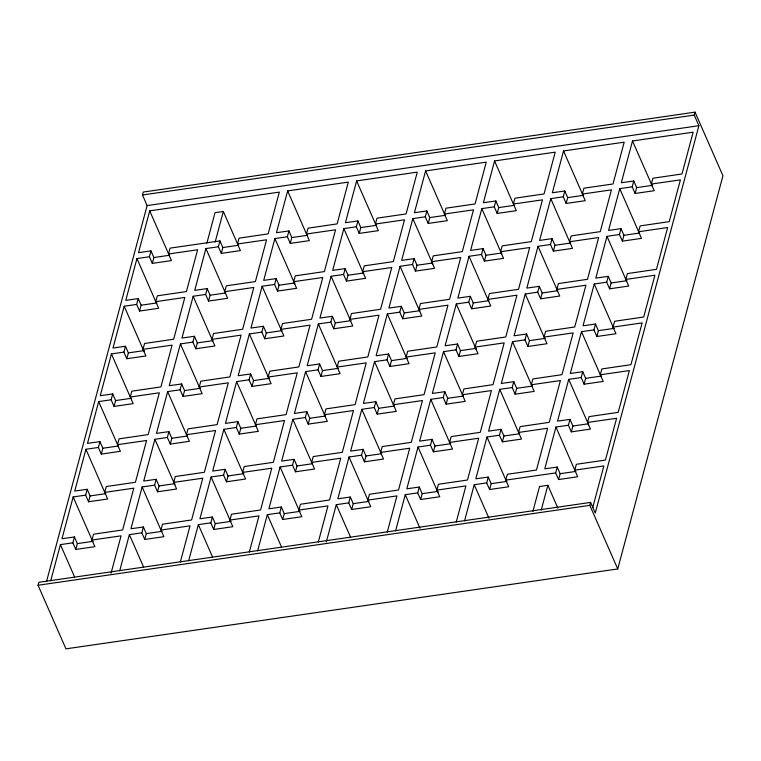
<?xml version="1.0" encoding="UTF-8"?>
<svg xmlns="http://www.w3.org/2000/svg" width="761" height="761" viewBox="0 0 761 761"><rect width="100%" height="100%" fill="white"/><g stroke="black" fill="none" stroke-linecap="round" stroke-linejoin="round"><path stroke-width="1.14" d="M695.031 112.152L722.95 175.753L617.742 568.952L65.969 648.848L38.05 585.247L38.84 582.298L590.612 502.403L595.264 513.009L698.893 125.698L694.241 115.092L695.031 112.152L143.258 192.048L142.469 194.987L147.12 205.594L46.554 581.442M50.73 580.767L60.404 544.619L72.866 542.821L74.435 536.971L61.974 538.74L73.161 496.943L85.622 495.135L87.192 489.294L74.74 491.054L85.917 449.266L98.378 447.458L99.948 441.618L87.496 443.378L98.673 401.589L111.144 399.782L112.704 393.941L100.252 395.701L111.429 353.913L123.9 352.105L125.46 346.265L113.008 348.024L124.186 306.226L136.657 304.429L138.217 298.578L125.765 300.348L136.951 258.55L149.413 256.752L150.973 250.902L138.521 252.671L149.708 210.873L279.335 192.105L268.157 233.893L239.059 238.145L237.499 243.996L240.4 250.616L221.289 253.384L218.378 246.764L219.948 240.914L170.084 248.134L168.523 253.984L171.434 260.604L152.324 263.373L149.413 256.752M98.378 447.458L101.289 454.089L120.4 451.321L117.498 444.69L146.578 440.486L135.401 482.274L106.302 486.526L104.742 492.377L133.822 488.162L122.635 529.951L93.546 534.203L91.976 540.053L94.887 546.674L75.777 549.442L77.337 543.601L74.435 536.971M85.917 449.266L107.643 498.997L88.533 501.765L90.093 495.925L87.192 489.294M101.289 454.089L102.859 448.239L99.948 441.618M111.429 353.913L133.156 403.644L114.045 406.412L115.615 400.562L112.704 393.941M168.523 253.984L197.613 249.77L186.426 291.558L157.327 295.82L155.767 301.66L184.847 297.446L173.67 339.235L144.571 343.496L143.011 349.337L145.922 355.958L126.802 358.726L128.371 352.885L125.46 346.265M136.951 258.55L158.678 308.281L139.567 311.049L141.127 305.209L138.217 298.578M152.324 263.373L153.884 257.532L150.973 250.902M117.498 444.69L119.058 438.85L148.157 434.598L159.334 392.8L130.255 397.014L131.815 391.173L160.913 386.921L172.091 345.123L143.011 349.337M111.087 573.109L121.066 535.839L91.976 540.053M206.859 243.187L215.021 212.69L223.325 211.491L237.651 244.11M119.705 570.779L129.37 534.631L141.841 532.833L143.401 526.983L130.949 528.752L142.136 486.954L154.597 485.157L156.157 479.306L143.705 481.076L154.892 439.278L167.353 437.47L168.913 431.63L156.462 433.39L167.648 391.601L180.11 389.794L181.679 383.953L169.218 385.713L180.405 343.924L192.866 342.117L194.436 336.276L181.974 338.036L193.161 296.248L205.622 294.44L207.192 288.6L194.74 290.36L205.917 248.562L218.378 246.764M215.173 241.988L223.325 211.491M142.136 486.954L163.862 536.686L144.752 539.454L146.312 533.613L143.401 526.983M180.11 389.794L183.021 396.424L202.131 393.656L199.22 387.026L228.31 382.821L217.123 424.609L188.034 428.862L186.464 434.702L215.553 430.498L204.367 472.286L175.277 476.538L173.708 482.388L176.619 489.009L157.508 491.777L159.068 485.937L156.157 479.306M167.648 391.601L189.375 441.332L170.264 444.101L171.824 438.26L168.913 431.63M183.021 396.424L184.581 390.574L181.679 383.953M193.161 296.248L214.887 345.979L195.777 348.747L197.337 342.897L194.436 336.276M237.499 243.996L266.578 239.782L255.401 281.57L226.302 285.832L224.742 291.672L227.644 298.293L208.533 301.061L210.093 295.22L207.192 288.6M221.289 253.384L222.859 247.544L219.948 240.914M199.22 387.026L200.79 381.185L229.879 376.933L241.066 335.135L211.977 339.349L213.546 333.508L242.645 329.256L253.822 287.458L224.742 291.672M180.367 561.999L190.041 525.851L160.952 530.065L162.512 524.224L191.61 519.963L202.797 478.174L173.708 482.388M188.671 560.79L198.345 524.652L210.807 522.845L212.376 517.004L199.924 518.764L211.101 476.966L223.572 475.168L225.132 469.318L212.68 471.088L223.858 429.29L236.329 427.492L237.889 421.642L225.437 423.401L236.614 381.613L249.085 379.806L250.645 373.965L238.193 375.725L249.38 333.936L261.841 332.129L263.401 326.288L250.949 328.048L262.136 286.26L274.597 284.452L276.157 278.612L263.706 280.371L274.892 238.583L287.354 236.776L288.914 230.935L276.462 232.695L287.648 190.897L348.31 182.117L337.123 223.905L308.034 228.167L306.464 234.008L335.553 229.793L324.367 271.591L295.278 275.843L293.708 281.684L296.619 288.314L277.508 291.083L274.597 284.452M236.329 427.492L239.23 434.112L258.35 431.344L255.439 424.724L284.519 420.51L273.342 462.298L244.243 466.55L242.683 472.4L271.763 468.186L260.585 509.975L231.487 514.236L229.927 520.077L232.828 526.698L213.717 529.466L215.287 523.625L212.376 517.004M223.858 429.29L245.584 479.021L226.474 481.789L228.043 475.948L225.132 469.318M239.23 434.112L240.799 428.272L237.889 421.642M293.708 281.684L322.797 277.47L311.61 319.268L282.512 323.52L280.952 329.361L310.041 325.156L298.854 366.945L269.755 371.197L268.195 377.037L271.106 383.668L251.996 386.436L253.556 380.595L250.645 373.965M262.136 286.26L283.863 335.991L264.752 338.759L266.312 332.909L263.401 326.288M277.508 291.083L279.068 285.232L276.157 278.612M287.648 190.897L309.375 240.628L290.264 243.396L291.824 237.556L288.914 230.935M255.439 424.724L256.999 418.873L286.098 414.621L297.275 372.833L268.195 377.037M249.332 552.01L259.006 515.863L229.927 520.077M257.646 550.802L267.32 514.664L279.782 512.857L281.342 507.016L268.89 508.776L280.077 466.988L292.538 465.18L294.107 459.34L281.646 461.099L292.833 419.301L305.294 417.504L306.864 411.653L294.402 413.423L305.589 371.625L318.05 369.817L319.62 363.977L307.168 365.737L318.345 323.948L330.807 322.141L332.376 316.3L319.924 318.06L331.102 276.272L343.572 274.464L345.133 268.623L332.681 270.383L343.858 228.595L356.329 226.788L357.889 220.947L345.437 222.707L356.614 180.918L417.285 172.129L406.098 213.927L376.999 218.179L375.439 224.019L378.35 230.65L359.23 233.408L356.329 226.788M305.294 417.504L308.205 424.124L327.316 421.356L324.405 414.735L353.494 410.521L342.307 452.31L313.218 456.571L311.649 462.412L340.738 458.198L329.551 499.996L300.462 504.248L298.892 510.089L301.803 516.719L282.692 519.478L284.253 513.637L281.342 507.016M292.833 419.301L314.559 469.033L295.449 471.801L297.009 465.96L294.107 459.34M308.205 424.124L309.765 418.284L306.864 411.653M318.345 323.948L340.072 373.68L320.961 376.448L322.521 370.607L319.62 363.977M375.439 224.019L404.519 219.805L393.342 261.603L364.243 265.855L362.683 271.696L391.763 267.482L380.586 309.28L351.487 313.532L349.927 319.373L352.828 326.003L333.718 328.771L335.287 322.921L332.376 316.3M343.858 228.595L365.594 278.326L346.474 281.094L348.043 275.244L345.133 268.623M359.23 233.408L360.8 227.568L357.889 220.947M324.405 414.735L325.974 408.885L355.073 404.633L366.25 362.845L337.171 367.059L338.731 361.209L367.829 356.957L379.007 315.168L349.927 319.373M318.307 542.022L327.981 505.875L298.892 510.089M326.317 541.946L336.286 504.676L348.757 502.869L350.317 497.028L337.865 498.788L349.042 457L361.513 455.192L363.073 449.351L350.621 451.111L361.808 409.323L374.269 407.515L375.829 401.665L363.377 403.435L374.564 361.637L387.026 359.839L388.586 353.989L376.134 355.758L387.32 313.96L399.782 312.153L401.342 306.312L388.89 308.072L400.077 266.283L412.538 264.476L414.108 258.635L401.646 260.395L412.833 218.607L425.294 216.799L426.864 210.959L414.412 212.719L425.589 170.93L486.25 162.141L475.073 203.938L445.975 208.191L444.414 214.031L447.316 220.661L428.205 223.43L425.294 216.799M349.042 457L370.778 506.731L351.658 509.499L353.228 503.649L350.317 497.028M387.026 359.839L389.936 366.46L409.047 363.691L406.136 357.071L435.225 352.857L424.039 394.645L394.94 398.907L393.38 404.747L422.469 400.533L411.282 442.331L382.184 446.583L380.624 452.424L383.534 459.054L364.414 461.813L365.984 455.972L363.073 449.351M374.564 361.637L396.291 411.368L377.18 414.136L378.74 408.296L375.829 401.665M389.936 366.46L391.496 360.619L388.586 353.989M400.077 266.283L421.803 316.015L402.693 318.783L404.253 312.942L401.342 306.312M444.414 214.031L473.494 209.817L462.308 251.615L433.218 255.867L431.649 261.708L434.56 268.338L415.449 271.106L417.009 265.256L414.108 258.635M428.205 223.43L429.765 217.579L426.864 210.959M406.136 357.071L407.706 351.221L436.795 346.968L447.982 305.18L418.892 309.394L420.462 303.544L449.551 299.292L460.738 257.503L431.649 261.708M387.282 532.034L396.947 495.887L367.867 500.101L369.427 494.26L398.526 490.008L409.703 448.21L380.624 452.424M395.587 530.836L405.261 494.688L417.722 492.881L419.292 487.04L406.831 488.8L418.017 447.011L430.479 445.204L432.048 439.363L419.596 441.123L430.774 399.335L443.235 397.527L444.805 391.687L432.353 393.447L443.53 351.649L456.001 349.851L457.561 344.001L445.109 345.77L456.286 303.972L468.757 302.174L470.317 296.324L457.865 298.093L469.042 256.295L481.513 254.488L483.073 248.647L470.621 250.407L481.808 208.619L494.27 206.811L495.83 200.971L483.378 202.73L494.564 160.942L555.226 152.152L544.039 193.95L514.94 198.202L513.38 204.043L542.469 199.839L531.283 241.627L502.184 245.879L500.624 251.72L503.535 258.35L484.424 261.118L481.513 254.488M443.235 397.527L446.146 404.148L465.256 401.38L462.355 394.759L491.435 390.545L480.258 432.343L451.159 436.595L449.599 442.436L478.679 438.222L467.492 480.02L438.403 484.272L436.833 490.113L439.744 496.743L420.633 499.511L422.193 493.661L419.292 487.04M430.774 399.335L452.5 449.066L433.39 451.834L434.95 445.984L432.048 439.363M446.146 404.148L447.715 398.307L444.805 391.687M500.624 251.72L529.704 247.515L518.526 289.304L489.428 293.556L487.868 299.406L516.947 295.192L505.77 336.98L476.671 341.232L475.111 347.083L478.022 353.703L458.902 356.471L460.472 350.631L457.561 344.001M469.042 256.295L490.778 306.027L471.658 308.795L473.228 302.954L470.317 296.324M484.424 261.118L485.984 255.277L483.073 248.647M494.564 160.942L516.291 210.673L497.18 213.441L498.74 207.591L495.83 200.971M462.355 394.759L463.915 388.919L493.014 384.657L504.191 342.869L475.111 347.083M456.248 522.046L465.922 485.908L436.833 490.113M464.562 520.847L474.227 484.7L486.698 482.893L488.258 477.052L475.806 478.812L486.992 437.023L499.454 435.216L501.014 429.375L488.562 431.135L499.749 389.347L512.21 387.539L513.77 381.699L501.318 383.458L512.505 341.67L524.966 339.863L526.536 334.022L514.075 335.782L525.261 293.984L537.723 292.186L539.292 286.336L526.84 288.105L538.017 246.307L550.479 244.509L552.048 238.659L539.597 240.419L550.774 198.631L563.245 196.823L564.805 190.982L552.353 192.742L563.53 150.954L624.191 142.174L613.014 183.962L583.915 188.214L582.355 194.055L585.257 200.685L566.146 203.453L563.245 196.823M512.21 387.539L515.121 394.169L534.232 391.401L531.321 384.771L560.41 380.557L549.223 422.355L520.134 426.607L518.564 432.448L547.654 428.243L536.467 470.032L507.368 474.284L505.808 480.124L508.719 486.755L489.608 489.523L491.168 483.682L488.258 477.052M499.749 389.347L521.475 439.078L502.365 441.846L503.925 435.996L501.014 429.375M515.121 394.169L516.681 388.319L513.77 381.699M525.261 293.984L546.988 343.715L527.877 346.483L529.437 340.643L526.536 334.022M582.355 194.055L611.435 189.85L600.258 231.639L571.159 235.891L569.599 241.741L598.679 237.527L587.502 279.316L558.403 283.568L556.833 289.418L559.744 296.039L540.633 298.807L542.193 292.966L539.292 286.336M550.774 198.631L572.5 248.362L553.39 251.13L554.959 245.289L552.048 238.659M566.146 203.453L567.716 197.613L564.805 190.982M531.321 384.771L532.89 378.93L561.979 374.678L573.166 332.88L544.077 337.094L545.647 331.254L574.736 326.992L585.922 285.204L556.833 289.418M532.9 511.363L539.549 486.517L547.853 485.318L557.88 508.148M555.958 427.035L544.781 468.824L557.233 467.064L560.144 473.694L558.574 479.535L577.685 476.767L555.958 427.035L568.429 425.228L569.989 419.387L557.537 421.147L568.714 379.359L581.185 377.551L582.745 371.71L570.293 373.47L581.471 331.682L593.941 329.874L595.502 324.034L583.05 325.794L594.236 284.005L606.698 282.198L608.258 276.357L595.806 278.117L606.993 236.319L619.454 234.521L621.014 228.671L608.562 230.44L619.749 188.642L632.21 186.835L633.77 180.994L621.318 182.754L632.505 140.966L693.166 132.186L681.98 173.974L652.89 178.226L651.321 184.076L654.232 190.697L635.121 193.465L632.21 186.835M541.204 510.165L547.853 485.318M558.574 479.535L555.663 472.914L557.233 467.064M593.941 329.874L596.852 336.495L615.963 333.737L613.052 327.106L642.132 322.892L630.955 364.69L601.856 368.942L600.296 374.783L629.376 370.578L618.198 412.367L589.1 416.619L587.54 422.46L590.45 429.09L571.33 431.858L572.9 426.017L569.989 419.387M581.471 331.682L603.207 381.413L584.087 384.181L585.656 378.331L582.745 371.71M596.852 336.495L598.412 330.655L595.502 324.034M606.993 236.319L628.719 286.05L609.609 288.819L611.169 282.978L608.258 276.357M651.321 184.076L680.41 179.862L669.223 221.651L640.134 225.903L638.565 231.753L641.475 238.374L622.365 241.142L623.925 235.301L621.014 228.671M635.121 193.465L636.681 187.625L633.77 180.994M613.052 327.106L614.612 321.266L643.711 317.014L654.898 275.216L625.808 279.43L627.368 273.589L656.467 269.327L667.654 227.539L638.565 231.753M617.742 568.952L589.823 505.352L590.612 502.403M592.686 507.72L603.863 465.932L574.783 470.146L576.343 464.296L605.442 460.044L616.619 418.255L587.54 422.46M142.469 194.987L694.241 115.092M147.12 205.594L698.893 125.698M153.884 257.532L169.627 255.249M222.859 247.544L238.593 245.261M291.824 237.556L307.568 235.273M360.8 227.568L376.533 225.294M429.765 217.579L445.508 215.306M498.74 207.591L514.484 205.318M567.716 197.613L583.449 195.33M636.681 187.625L652.424 185.342M141.127 305.209L156.871 302.926M210.093 295.22L225.836 292.937M279.068 285.232L294.811 282.959M348.043 275.244L363.777 272.971M417.009 265.256L432.752 262.983M485.984 255.277L501.727 252.994M554.959 245.289L570.693 243.006M623.925 235.301L639.668 233.018M128.371 352.885L144.105 350.612M197.337 342.897L213.08 340.624M266.312 332.909L282.055 330.635M335.287 322.921L351.021 320.647M404.253 312.942L419.996 310.659M473.228 302.954L488.962 300.671M542.193 292.966L557.937 290.683M611.169 282.978L626.912 280.695M115.615 400.562L131.349 398.288M184.581 390.574L200.324 388.3M253.556 380.595L269.299 378.312M322.521 370.607L338.265 368.324M391.496 360.619L407.24 358.336M460.472 350.631L476.205 348.348M529.437 340.643L545.18 338.36M598.412 330.655L614.156 328.381M102.859 448.239L118.592 445.965M171.824 438.26L187.567 435.977M240.799 428.272L256.533 425.989M309.765 418.284L325.508 416.001M378.74 408.296L394.483 406.013M447.715 398.307L463.449 396.034M516.681 388.319L532.424 386.046M585.656 378.331L601.39 376.058M90.093 495.925L105.836 493.642M159.068 485.937L174.811 483.654M228.043 475.948L243.777 473.665M297.009 465.96L312.752 463.677M365.984 455.972L381.727 453.699M434.95 445.984L450.693 443.711M503.925 435.996L519.668 433.722M572.9 426.017L588.634 423.734M505.808 480.124L555.663 472.914M77.337 543.601L93.08 541.318M146.312 533.613L162.055 531.33M215.287 523.625L231.021 521.342M284.253 513.637L299.996 511.363M353.228 503.649L368.961 501.375M422.193 493.661L437.936 491.387M491.168 483.682L506.912 481.399M560.144 473.694L575.877 471.411M38.05 585.247L589.823 505.352M632.505 140.966L652.443 186.397M619.749 188.642L639.211 232.999M619.454 234.521L622.365 241.142M563.53 150.954L583.478 196.386M606.698 282.198L609.609 288.819M594.236 284.005L613.699 328.352M550.479 244.509L553.39 251.13M538.017 246.307L557.49 290.664M581.185 377.551L584.087 384.181M537.723 292.186L540.633 298.807M494.27 206.811L497.18 213.441M568.714 379.359L588.662 424.79M481.808 208.619L501.746 254.05M568.429 425.228L571.33 431.858M524.966 339.863L527.877 346.483M512.505 341.67L531.968 386.017M425.589 170.93L445.061 215.277M468.757 302.174L471.658 308.795M456.286 303.972L476.234 349.404M412.833 218.607L432.771 264.038M499.454 435.216L502.365 441.846M456.001 349.851L458.902 356.471M412.538 264.476L415.449 271.106M486.992 437.023L506.455 481.371M443.53 351.649L463.002 396.005M356.614 180.918L376.086 225.266M486.698 482.893L489.608 489.523M399.782 312.153L402.693 318.783M474.227 484.7L488.952 518.231M387.32 313.96L406.783 358.307M430.479 445.204L433.39 451.834M343.572 274.464L346.474 281.094M418.017 447.011L437.965 492.443M331.102 276.272L350.574 320.619M417.722 492.881L420.633 499.511M374.269 407.515L377.18 414.136M330.807 322.141L333.718 328.771M405.261 494.688L419.977 528.22M287.354 236.776L290.264 243.396M361.808 409.323L381.271 453.67M274.892 238.583L294.83 284.015M361.513 455.192L364.414 461.813M318.05 369.817L320.961 376.448M305.589 371.625L325.537 417.057M348.757 502.869L351.658 509.499M261.841 332.129L264.752 338.759M336.286 504.676L350.536 537.123M249.38 333.936L268.842 378.284M205.917 248.562L225.389 292.918M292.538 465.18L295.449 471.801M249.085 379.806L251.996 386.436M205.622 294.44L208.533 301.061M280.077 466.988L299.539 511.335M236.614 381.613L256.086 425.96M149.708 210.873L169.17 255.22M279.782 512.857L282.692 519.478M192.866 342.117L195.777 348.747M267.32 514.664L281.56 547.111M180.405 343.924L199.877 388.272M223.572 475.168L226.474 481.789M136.657 304.429L139.567 311.049M211.101 476.966L230.573 521.323M124.186 306.226L144.133 351.658M210.807 522.845L213.717 529.466M167.353 437.47L170.264 444.101M123.9 352.105L126.802 358.726M198.345 524.652L212.595 557.1M154.892 439.278L174.83 484.709M154.597 485.157L157.508 491.777M111.144 399.782L114.045 406.412M98.673 401.589L118.145 445.936M141.841 532.833L144.752 539.454M129.37 534.631L143.62 567.088M85.622 495.135L88.533 501.765M73.161 496.943L92.633 541.29M72.866 542.821L75.777 549.442M60.404 544.619L74.645 577.076"/></g></svg>
